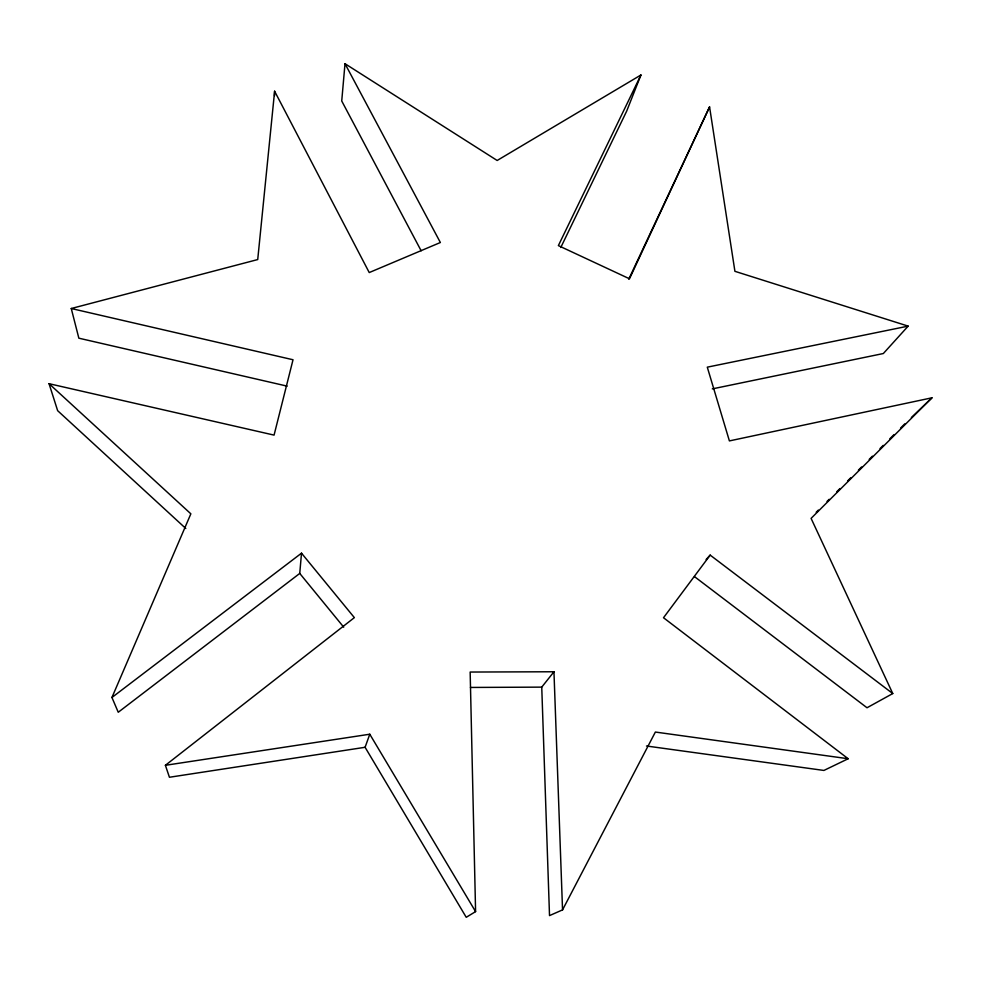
<?xml version="1.0" encoding="UTF-8"?>
<svg xmlns="http://www.w3.org/2000/svg" width="981" height="981" viewBox="0 0 981 981"><rect width="100%" height="100%" fill="white"/><g stroke="black" fill="none" stroke-linecap="round" stroke-linejoin="round"><path stroke-width="1.47" d="M274.545 95.795L274.619 91.221L369.236 272.559L440.371 242.515L345.005 63.704L341.731 100.994L421.143 250.768M299.745 573.431L301.51 553.174L111.944 697.479L118.247 712.255L299.745 573.431L343.706 627.153M274.619 91.221L257.721 259.56L71.257 308.512L78.848 338.187L287.2 386.146M365.091 747.289L369.776 734.217L165.397 765.303L169.431 777.259L365.091 747.289L466.233 917.296L475.589 911.619L470.157 672.046L553.958 671.764L562.542 909.89L549.519 915.604L541.745 687.129L553.958 671.764M345.005 63.704L497.159 160.479L640.936 74.997L626.675 111.135L560.776 247.506M111.944 697.479L190.854 513.823L49.05 383.694L57.646 410.683L185.801 528.489M628.747 279.217L709.57 106.904L734.916 271.32L908.161 326.121L883.341 353.528L712.292 388.893M709.57 106.904L629.495 278.788L558.373 245.606L640.936 74.997M562.542 909.89L655.369 732.047L848.173 758.742L823.905 770.441L646.479 746.001M694.45 576.595L867.02 707.755L892.771 693.555L710.17 555.111L663.512 617.736L848.173 758.742M706.136 559.477L710.17 555.111M816.192 512.254L818.362 510.095M827.008 501.463L829.178 499.304M836.744 491.763L839.994 488.526M847.559 480.972L850.797 477.735M858.375 470.181L861.612 466.944M869.191 459.402L872.428 456.165M880.006 448.611L883.243 445.374M889.73 438.899L894.059 434.583M900.546 428.108L904.874 423.792M908.161 326.121L707.289 367.164L729.398 440.91L931.95 397.808L811.091 518.385L892.771 693.555M911.374 417.526L931.95 397.808M165.397 765.303L354.362 617.625L301.51 553.174M470.451 687.448L541.745 687.129M49.05 383.694L274.067 435.11L293.025 359.757L71.257 308.512M369.776 734.217L475.589 911.619"/></g></svg>
